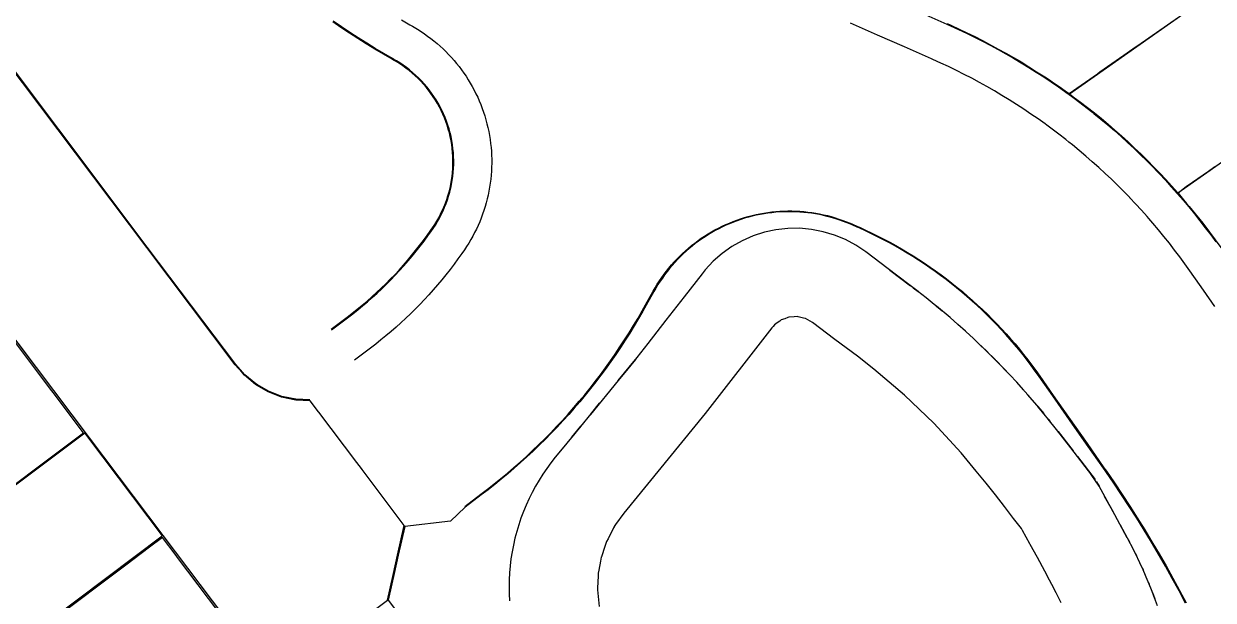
# Model space of a CAD drawing. Header units: metres. Extents: x 337936 to 338461, y 373266 to 374024.
# Drawn here: x 338285.5 to 338325.88, y 373550.92 to 373570.51 of the extents above; entities that cross this region are included whole.
import ezdxf

# ---------------------------------------------------------------- set-up
doc = ezdxf.new("R2010")
doc.units = ezdxf.units.M
doc.layers.add('3D_LINES', color=4, linetype='Continuous')

msp = doc.modelspace()

# ---------------------------------------------------------------- linework, layer by layer
at = {"layer": '3D_LINES', "linetype": 'Continuous'}
for points in [[(338321.002, 373568.121, 33.993), (338325.267, 373571.127, 34.021), (338323.995, 373572.937, 34.05), (338324.371, 373573.2, 34.05)], [(338324.673, 373564.761, 34.04), (338336.244, 373572.898, 34.05)], [(338295.216, 373557.728, 33.493), (338294.735, 373557.748, 33.483), (338294.258, 373557.847, 33.475), (338293.803, 373558.023, 33.47), (338293.43, 373558.241, 33.469), (338293.382, 373558.269, 33.468), (338293.007, 373558.581, 33.457), (338292.927, 373558.672, 33.455), (338292.7, 373558.932, 33.452), (338289.694, 373562.921, 33.389), (338286.685, 373566.914, 33.326), (338284.255, 373570.139, 33.275), (338283.071, 373571.71, 33.25), (338279.461, 373568.989, 33.363), (338278.679, 373568.4, 33.387), (338279.486, 373567.329, 33.403)], [(338316.84, 373570.518, 33.947), (338316.948, 373570.466, 33.948), (338316.994, 373570.444, 33.949), (338317.252, 373570.321, 33.951), (338317.517, 373570.195, 33.954), (338317.784, 373570.068, 33.957), (338318.049, 373569.941, 33.96), (338318.579, 373569.648, 33.965), (338318.84, 373569.504, 33.968), (338319.098, 373569.361, 33.971), (338319.221, 373569.293, 33.972), (338319.354, 373569.209, 33.974), (338319.617, 373569.042, 33.977), (338319.882, 373568.875, 33.98), (338320.156, 373568.701, 33.982), (338320.353, 373568.577, 33.984), (338320.408, 373568.538, 33.985), (338320.676, 373568.35, 33.988), (338320.901, 373568.192, 33.991), (338320.982, 373568.135, 33.992), (338321.945, 373568.809, 33.953), (338321.956, 373568.817, 33.953), (338322.032, 373568.87, 33.951), (338322.843, 373569.438, 33.919), (338323.232, 373569.71, 33.916), (338323.317, 373569.769, 33.92), (338324.692, 373570.732, 33.982)], [(338295.184, 373548.921, 33.672), (338297.845, 373550.926, 33.588), (338298.049, 373551.834, 33.563), (338298.188, 373552.454, 33.528), (338298.415, 373553.467, 33.487), (338297.153, 373555.141, 33.539), (338296.984, 373555.365, 33.547), (338296.961, 373555.396, 33.546), (338296.802, 373555.607, 33.539), (338295.521, 373557.307, 33.487), (338295.51, 373557.322, 33.487), (338295.223, 373557.702, 33.494), (338295.223, 373557.702, 33.494), (338294.732, 373557.723, 33.483), (338294.251, 373557.823, 33.475), (338293.792, 373558, 33.47), (338293.418, 373558.219, 33.469), (338293.368, 373558.249, 33.468), (338292.99, 373558.563, 33.457), (338292.909, 373558.655, 33.455), (338292.68, 373558.917, 33.452), (338289.674, 373562.906, 33.389), (338286.665, 373566.899, 33.326), (338284.235, 373570.124, 33.275)], [(338325.927, 373565.643, 34.035), (338325.711, 373565.491, 34.036), (338325.175, 373565.117, 34.038), (338324.961, 373564.966, 34.039), (338324.682, 373564.75, 34.04), (338324.868, 373564.525, 34.043), (338324.973, 373564.398, 34.044), (338325.057, 373564.296, 34.046), (338325.523, 373563.73, 34.053), (338326.163, 373562.861, 34.063)], [(338324.938, 373550.827, 34.126), (338324.715, 373551.246, 34.12), (338324.487, 373551.663, 34.114), (338324.255, 373552.078, 34.108), (338324.018, 373552.49, 34.102), (338323.776, 373552.899, 34.096), (338323.53, 373553.305, 34.09), (338323.279, 373553.708, 34.084), (338323.024, 373554.109, 34.078), (338322.764, 373554.506, 34.072), (338322.499, 373554.901, 34.066), (338322.23, 373555.294, 34.06), (338322.147, 373555.412, 34.058), (338321.574, 373556.23, 34.046), (338321.001, 373557.049, 34.034), (338320.427, 373557.869, 34.022), (338319.97, 373558.521, 34.013), (338319.835, 373558.71, 34.01), (338319.7, 373558.895, 34.006), (338319.561, 373559.077, 34.003), (338319.42, 373559.258, 34), (338319.276, 373559.436, 33.997), (338319.129, 373559.612, 33.993), (338318.979, 373559.785, 33.99), (338318.827, 373559.957, 33.987), (338318.672, 373560.126, 33.983), (338318.515, 373560.292, 33.98), (338318.355, 373560.456, 33.977), (338318.192, 373560.618, 33.974), (338318.028, 373560.777, 33.97), (338317.86, 373560.933, 33.967), (338317.69, 373561.087, 33.964), (338317.518, 373561.238, 33.961), (338317.344, 373561.387, 33.957), (338317.167, 373561.533, 33.954), (338316.988, 373561.676, 33.951), (338316.807, 373561.816, 33.947), (338316.624, 373561.954, 33.944), (338316.439, 373562.088, 33.941), (338316.251, 373562.22, 33.938), (338316.062, 373562.349, 33.934), (338315.871, 373562.475, 33.931), (338315.677, 373562.598, 33.928), (338315.482, 373562.718, 33.924), (338315.285, 373562.835, 33.921), (338315.086, 373562.949, 33.918), (338314.886, 373563.06, 33.915), (338314.684, 373563.168, 33.911), (338314.48, 373563.273, 33.908), (338314.275, 373563.374, 33.905), (338314.068, 373563.472, 33.902), (338313.857, 373563.568, 33.898), (338313.789, 373563.599, 33.897), (338313.619, 373563.673, 33.895), (338313.546, 373563.705, 33.894), (338313.419, 373563.757, 33.892), (338313.293, 373563.805, 33.89), (338313.165, 373563.849, 33.888), (338313.036, 373563.891, 33.885), (338312.906, 373563.929, 33.883), (338312.775, 373563.963, 33.88), (338312.644, 373563.995, 33.877), (338312.512, 373564.022, 33.874), (338312.379, 373564.047, 33.871), (338312.245, 373564.068, 33.868), (338312.111, 373564.085, 33.865), (338311.976, 373564.1, 33.861), (338311.841, 373564.11, 33.857), (338311.706, 373564.117, 33.854), (338311.571, 373564.121, 33.85), (338311.436, 373564.121, 33.846), (338311.301, 373564.118, 33.842), (338311.166, 373564.112, 33.837), (338311.031, 373564.101, 33.833), (338310.896, 373564.088, 33.828), (338310.762, 373564.071, 33.824), (338310.628, 373564.05, 33.819), (338310.495, 373564.026, 33.814), (338310.363, 373563.999, 33.808), (338310.231, 373563.968, 33.803), (338310.1, 373563.934, 33.798), (338309.97, 373563.897, 33.792), (338309.841, 373563.856, 33.787), (338309.713, 373563.812, 33.781), (338309.587, 373563.764, 33.775), (338309.461, 373563.714, 33.77), (338309.337, 373563.66, 33.764), (338309.215, 373563.603, 33.759), (338309.093, 373563.543, 33.754), (338308.974, 373563.479, 33.749), (338308.856, 373563.413, 33.744), (338308.74, 373563.344, 33.739), (338308.625, 373563.272, 33.735), (338308.513, 373563.196, 33.73), (338308.403, 373563.118, 33.726), (338308.294, 373563.038, 33.722), (338308.188, 373562.954, 33.718), (338308.084, 373562.868, 33.714), (338307.982, 373562.779, 33.71), (338307.882, 373562.687, 33.706), (338307.785, 373562.593, 33.703), (338307.69, 373562.497, 33.699), (338307.598, 373562.398, 33.696), (338307.508, 373562.296, 33.693), (338307.421, 373562.193, 33.69), (338307.337, 373562.087, 33.687), (338307.255, 373561.979, 33.684), (338307.177, 373561.869, 33.682), (338307.101, 373561.757, 33.679), (338307.028, 373561.644, 33.677), (338306.958, 373561.528, 33.675), (338306.888, 373561.406, 33.673), (338306.632, 373560.944, 33.666), (338306.517, 373560.739, 33.663), (338306.372, 373560.49, 33.66), (338306.224, 373560.242, 33.657), (338306.073, 373559.997, 33.653), (338305.918, 373559.753, 33.65), (338305.76, 373559.512, 33.647), (338305.598, 373559.273, 33.644), (338305.433, 373559.036, 33.64), (338305.265, 373558.802, 33.637), (338305.093, 373558.57, 33.634), (338304.918, 373558.341, 33.631), (338304.74, 373558.114, 33.628), (338304.559, 373557.889, 33.624), (338304.375, 373557.667, 33.621), (338304.187, 373557.448, 33.618), (338303.997, 373557.232, 33.615), (338303.803, 373557.018, 33.611), (338303.607, 373556.806, 33.608), (338303.407, 373556.598, 33.605), (338303.205, 373556.392, 33.602), (338303, 373556.19, 33.599), (338302.791, 373555.99, 33.595), (338302.581, 373555.793, 33.592), (338302.367, 373555.599, 33.589), (338302.151, 373555.408, 33.586), (338301.932, 373555.22, 33.582), (338301.71, 373555.036, 33.579), (338301.486, 373554.854, 33.576), (338301.259, 373554.676, 33.573), (338301.032, 373554.502, 33.57), (338300.482, 373554.088, 33.561), (338299.99, 373553.608, 33.531), (338298.43, 373553.422, 33.489), (338298.212, 373552.449, 33.528), (338298.073, 373551.828, 33.563), (338297.872, 373550.93, 33.588), (338300.834, 373547.024, 33.697)], [(338284.693, 373554.478, 33.485), (338285.897, 373555.386, 33.503), (338285.939, 373555.417, 33.505), (338287.528, 373556.615, 33.572), (338286.495, 373557.985, 33.55), (338286.456, 373558.037, 33.55), (338284.74, 373560.315, 33.514)], [(338284.714, 373560.432, 33.512), (338287.723, 373556.439, 33.575), (338290.226, 373553.117, 33.628), (338293.152, 373549.235, 33.689)], [(338287.568, 373556.603, 33.572), (338282.612, 373552.886, 33.555), (338281.37, 373554.505, 33.491)], [(338287.568, 373556.603, 33.572), (338287.703, 373556.424, 33.575), (338290.202, 373553.108, 33.627)], [(338293.101, 373549.261, 33.688), (338289.266, 373546.382, 33.587), (338286.353, 373550.217, 33.587), (338290.202, 373553.108, 33.627)], [(338297.845, 373550.926, 33.588), (338297.845, 373550.926, 33.588)]]:
    msp.add_polyline3d(points, dxfattribs=at)
at = {"layer": '3D_LINES'}
for points in [[(338315.915, 373570.898, 33.935), (338316.83, 373570.495, 33.947), (338316.955, 373570.439, 33.948), (338317.229, 373570.314, 33.951), (338317.502, 373570.185, 33.954), (338317.773, 373570.053, 33.957), (338318.042, 373569.917, 33.96), (338318.309, 373569.777, 33.963), (338318.574, 373569.633, 33.966), (338318.838, 373569.487, 33.969), (338319.099, 373569.336, 33.971), (338319.359, 373569.182, 33.974), (338319.616, 373569.025, 33.977), (338319.871, 373568.864, 33.98), (338320.124, 373568.699, 33.983), (338320.374, 373568.532, 33.986), (338320.623, 373568.361, 33.989), (338320.869, 373568.186, 33.991), (338320.987, 373568.101, 33.993), (338320.987, 373568.101, 33.993), (338321.113, 373568.008, 33.994), (338321.354, 373567.828, 33.997), (338321.593, 373567.643, 34), (338321.785, 373567.491, 34.002), (338321.785, 373567.491, 34.002), (338321.829, 373567.456, 34.003), (338322.063, 373567.265, 34.006), (338322.294, 373567.072, 34.009), (338322.522, 373566.875, 34.011), (338322.748, 373566.675, 34.014), (338322.972, 373566.472, 34.017), (338323.192, 373566.266, 34.02), (338323.41, 373566.058, 34.023), (338323.624, 373565.846, 34.026), (338323.836, 373565.631, 34.029), (338323.977, 373565.485, 34.031), (338323.977, 373565.485, 34.031), (338324.045, 373565.414, 34.031), (338324.251, 373565.194, 34.034), (338324.454, 373564.971, 34.037), (338324.655, 373564.745, 34.04), (338324.852, 373564.517, 34.043), (338325.046, 373564.286, 34.046), (338325.236, 373564.052, 34.049), (338325.424, 373563.816, 34.051), (338325.608, 373563.577, 34.054), (338325.79, 373563.336, 34.057), (338325.968, 373563.093, 34.06)], [(338295.932, 373560.127, 33.598), (338296.479, 373560.54, 33.607), (338296.651, 373560.671, 33.611), (338296.821, 373560.806, 33.614), (338296.988, 373560.943, 33.618), (338297.153, 373561.084, 33.622), (338297.316, 373561.227, 33.626), (338297.476, 373561.372, 33.63), (338297.634, 373561.521, 33.634), (338297.789, 373561.672, 33.637), (338297.942, 373561.825, 33.641), (338298.092, 373561.981, 33.645), (338298.24, 373562.14, 33.649), (338298.385, 373562.3, 33.653), (338298.527, 373562.464, 33.657), (338298.667, 373562.63, 33.66), (338298.803, 373562.798, 33.664), (338298.937, 373562.968, 33.668), (338299.068, 373563.14, 33.672), (338299.196, 373563.315, 33.676), (338299.321, 373563.492, 33.68), (338299.375, 373563.569, 33.681), (338299.45, 373563.682, 33.684), (338299.52, 373563.797, 33.687), (338299.587, 373563.915, 33.69), (338299.649, 373564.035, 33.693), (338299.708, 373564.157, 33.697), (338299.762, 373564.28, 33.7), (338299.812, 373564.406, 33.702), (338299.858, 373564.533, 33.705), (338299.899, 373564.662, 33.708), (338299.936, 373564.792, 33.711), (338299.969, 373564.923, 33.714), (338299.997, 373565.055, 33.717), (338300.021, 373565.188, 33.72), (338300.04, 373565.322, 33.723), (338300.054, 373565.456, 33.725), (338300.064, 373565.591, 33.728), (338300.07, 373565.726, 33.731), (338300.07, 373565.861, 33.734), (338300.067, 373565.996, 33.736), (338300.058, 373566.131, 33.739), (338300.045, 373566.266, 33.742), (338300.028, 373566.4, 33.744), (338300.005, 373566.533, 33.747), (338299.979, 373566.665, 33.75), (338299.948, 373566.797, 33.752), (338299.912, 373566.927, 33.754), (338299.872, 373567.056, 33.757), (338299.828, 373567.184, 33.759), (338299.779, 373567.31, 33.76), (338299.726, 373567.434, 33.762), (338299.669, 373567.557, 33.763), (338299.608, 373567.677, 33.765), (338299.542, 373567.796, 33.765), (338299.473, 373567.912, 33.766), (338299.4, 373568.025, 33.767), (338299.323, 373568.136, 33.767), (338299.242, 373568.245, 33.767), (338299.158, 373568.35, 33.767), (338299.07, 373568.453, 33.767), (338298.978, 373568.553, 33.767), (338298.884, 373568.649, 33.766), (338298.786, 373568.742, 33.766), (338298.685, 373568.832, 33.765), (338298.581, 373568.918, 33.763), (338298.474, 373569.001, 33.762), (338298.364, 373569.08, 33.761), (338298.252, 373569.155, 33.759), (338298.137, 373569.226, 33.757), (338298.054, 373569.275, 33.755), (338298.008, 373569.301, 33.755), (338297.713, 373569.471, 33.752), (338297.419, 373569.646, 33.748), (338297.128, 373569.824, 33.745), (338296.839, 373570.006, 33.741), (338296.552, 373570.192, 33.738), (338296.268, 373570.381, 33.735), (338295.986, 373570.574, 33.731)], [(338295.947, 373560.107, 33.598), (338296.494, 373560.52, 33.607), (338296.666, 373560.652, 33.611), (338296.836, 373560.787, 33.614), (338297.004, 373560.924, 33.618), (338297.169, 373561.065, 33.622), (338297.332, 373561.208, 33.626), (338297.493, 373561.354, 33.63), (338297.651, 373561.503, 33.634), (338297.807, 373561.654, 33.637), (338297.96, 373561.808, 33.641), (338298.11, 373561.964, 33.645), (338298.258, 373562.123, 33.649), (338298.404, 373562.284, 33.653), (338298.546, 373562.448, 33.657), (338298.686, 373562.614, 33.66), (338298.823, 373562.782, 33.664), (338298.957, 373562.952, 33.668), (338299.088, 373563.125, 33.672), (338299.216, 373563.3, 33.676), (338299.342, 373563.477, 33.68), (338299.396, 373563.555, 33.681), (338299.471, 373563.669, 33.684), (338299.542, 373563.785, 33.687), (338299.609, 373563.903, 33.69), (338299.672, 373564.024, 33.693), (338299.731, 373564.146, 33.697), (338299.785, 373564.271, 33.7), (338299.836, 373564.397, 33.702), (338299.882, 373564.525, 33.705), (338299.923, 373564.654, 33.708), (338299.961, 373564.785, 33.711), (338299.993, 373564.917, 33.714), (338300.022, 373565.05, 33.717), (338300.045, 373565.184, 33.72), (338300.065, 373565.319, 33.723), (338300.079, 373565.454, 33.725), (338300.089, 373565.59, 33.728), (338300.095, 373565.725, 33.731), (338300.095, 373565.861, 33.734), (338300.092, 373565.997, 33.736), (338300.083, 373566.133, 33.739), (338300.07, 373566.268, 33.742), (338300.052, 373566.403, 33.744), (338300.03, 373566.537, 33.747), (338300.003, 373566.671, 33.75), (338299.972, 373566.803, 33.752), (338299.936, 373566.934, 33.754), (338299.896, 373567.064, 33.757), (338299.851, 373567.193, 33.759), (338299.802, 373567.32, 33.76), (338299.749, 373567.445, 33.762), (338299.691, 373567.568, 33.763), (338299.63, 373567.689, 33.765), (338299.564, 373567.808, 33.765), (338299.494, 373567.925, 33.766), (338299.421, 373568.039, 33.767), (338299.343, 373568.151, 33.767), (338299.262, 373568.26, 33.767), (338299.177, 373568.366, 33.767), (338299.089, 373568.47, 33.767), (338298.997, 373568.57, 33.767), (338298.901, 373568.667, 33.766), (338298.803, 373568.76, 33.766), (338298.701, 373568.851, 33.765), (338298.596, 373568.938, 33.763), (338298.489, 373569.021, 33.762), (338298.379, 373569.1, 33.761), (338298.266, 373569.176, 33.759), (338298.15, 373569.248, 33.757), (338298.066, 373569.297, 33.755), (338298.021, 373569.322, 33.755), (338297.725, 373569.493, 33.752), (338297.432, 373569.667, 33.748), (338297.141, 373569.845, 33.745), (338296.852, 373570.027, 33.741), (338296.566, 373570.213, 33.738), (338296.282, 373570.402, 33.735), (338296, 373570.594, 33.731)], [(338298.317, 373570.639, 33.701), (338298.604, 373570.472, 33.704), (338298.698, 373570.42, 33.705), (338298.749, 373570.39, 33.706), (338298.87, 373570.318, 33.708), (338298.985, 373570.245, 33.709), (338299.098, 373570.169, 33.71), (338299.208, 373570.09, 33.712), (338299.317, 373570.009, 33.713), (338299.424, 373569.925, 33.714), (338299.528, 373569.838, 33.715), (338299.631, 373569.748, 33.715), (338299.731, 373569.656, 33.716), (338299.828, 373569.562, 33.716), (338299.923, 373569.465, 33.717), (338300.016, 373569.365, 33.717), (338300.105, 373569.263, 33.717), (338300.193, 373569.159, 33.718), (338300.277, 373569.053, 33.717), (338300.359, 373568.944, 33.717), (338300.438, 373568.833, 33.717), (338300.514, 373568.721, 33.717), (338300.587, 373568.606, 33.716), (338300.658, 373568.49, 33.716), (338300.725, 373568.372, 33.715), (338300.789, 373568.252, 33.714), (338300.85, 373568.131, 33.713), (338300.908, 373568.008, 33.712), (338300.963, 373567.883, 33.711), (338301.014, 373567.758, 33.71), (338301.062, 373567.631, 33.709), (338301.107, 373567.502, 33.707), (338301.149, 373567.373, 33.706), (338301.187, 373567.243, 33.704), (338301.222, 373567.111, 33.702), (338301.254, 373566.979, 33.7), (338301.282, 373566.846, 33.698), (338301.307, 373566.713, 33.696), (338301.328, 373566.578, 33.694), (338301.346, 373566.444, 33.692), (338301.361, 373566.308, 33.69), (338301.372, 373566.173, 33.688), (338301.379, 373566.037, 33.686), (338301.383, 373565.901, 33.684), (338301.383, 373565.766, 33.682), (338301.38, 373565.63, 33.68), (338301.374, 373565.494, 33.678), (338301.364, 373565.358, 33.676), (338301.35, 373565.223, 33.674), (338301.333, 373565.088, 33.672), (338301.313, 373564.954, 33.669), (338301.289, 373564.82, 33.667), (338301.262, 373564.687, 33.665), (338301.231, 373564.555, 33.663), (338301.197, 373564.423, 33.661), (338301.159, 373564.293, 33.659), (338301.119, 373564.163, 33.656), (338301.075, 373564.034, 33.654), (338301.027, 373563.907, 33.652), (338300.976, 373563.781, 33.65), (338300.923, 373563.656, 33.647), (338300.865, 373563.533, 33.645), (338300.805, 373563.411, 33.643), (338300.742, 373563.291, 33.641), (338300.675, 373563.172, 33.638), (338300.606, 373563.055, 33.636), (338300.534, 373562.94, 33.634), (338300.457, 373562.825, 33.631), (338300.369, 373562.699, 33.629), (338300.239, 373562.516, 33.625), (338300.106, 373562.336, 33.622), (338299.97, 373562.158, 33.618), (338299.832, 373561.982, 33.614), (338299.691, 373561.808, 33.611), (338299.547, 373561.636, 33.607), (338299.4, 373561.467, 33.604), (338299.251, 373561.3, 33.6), (338299.099, 373561.135, 33.596), (338298.945, 373560.973, 33.593), (338298.788, 373560.813, 33.589), (338298.629, 373560.656, 33.586), (338298.467, 373560.501, 33.582), (338298.303, 373560.349, 33.578), (338298.136, 373560.199, 33.575), (338297.967, 373560.052, 33.571), (338297.796, 373559.908, 33.568), (338297.623, 373559.766, 33.564), (338297.447, 373559.627, 33.56), (338297.267, 373559.489, 33.557), (338296.722, 373559.078, 33.548)], [(338325.933, 373560.9, 34.03), (338325.546, 373561.453, 34.019), (338325.409, 373561.648, 34.015), (338325.086, 373562.11, 34.008), (338324.917, 373562.347, 34.005), (338324.744, 373562.584, 34.002), (338324.567, 373562.818, 33.999), (338324.387, 373563.05, 33.996), (338324.204, 373563.28, 33.993), (338324.018, 373563.507, 33.99), (338323.829, 373563.73, 33.987), (338323.686, 373563.896, 33.985), (338323.635, 373563.954, 33.985), (338323.441, 373564.171, 33.983), (338323.243, 373564.387, 33.982), (338323.048, 373564.593, 33.981), (338323.04, 373564.602, 33.98), (338322.837, 373564.811, 33.977), (338322.629, 373565.019, 33.975), (338322.419, 373565.223, 33.972), (338322.206, 373565.425, 33.969), (338321.99, 373565.624, 33.966), (338321.772, 373565.82, 33.963), (338321.551, 373566.013, 33.96), (338321.327, 373566.202, 33.957), (338321.101, 373566.388, 33.954), (338320.98, 373566.486, 33.952), (338320.87, 373566.573, 33.95), (338320.64, 373566.752, 33.946), (338320.406, 373566.929, 33.941), (338320.23, 373567.059, 33.938), (338320.167, 373567.104, 33.937), (338319.93, 373567.273, 33.934), (338319.689, 373567.44, 33.931), (338319.445, 373567.604, 33.928), (338319.199, 373567.764, 33.925), (338318.951, 373567.921, 33.922), (338318.701, 373568.074, 33.919), (338318.449, 373568.224, 33.916), (338318.195, 373568.371, 33.913), (338317.938, 373568.513, 33.91), (338317.68, 373568.653, 33.908), (338317.42, 373568.788, 33.905), (338317.158, 373568.92, 33.902), (338316.894, 373569.049, 33.899), (338316.628, 373569.173, 33.896), (338316.363, 373569.293, 33.893), (338316.311, 373569.316, 33.892), (338315.395, 373569.72, 33.88), (338314.48, 373570.123, 33.869), (338313.565, 373570.527, 33.857)], [(338321.002, 373568.121, 33.993), (338321.127, 373568.029, 33.994), (338321.369, 373567.847, 33.997), (338321.608, 373567.663, 34), (338321.8, 373567.511, 34.002), (338321.845, 373567.475, 34.003), (338322.079, 373567.285, 34.006), (338322.31, 373567.091, 34.009), (338322.539, 373566.894, 34.011), (338322.765, 373566.694, 34.014), (338322.988, 373566.491, 34.017), (338323.209, 373566.285, 34.02), (338323.427, 373566.075, 34.023), (338323.642, 373565.864, 34.026), (338323.854, 373565.649, 34.029), (338323.995, 373565.503, 34.031), (338324.064, 373565.431, 34.031), (338324.27, 373565.211, 34.034), (338324.473, 373564.987, 34.037), (338324.673, 373564.761, 34.04)], [(338300.467, 373554.108, 33.561), (338301.017, 373554.522, 33.57), (338301.244, 373554.695, 33.573), (338301.47, 373554.874, 33.576), (338301.694, 373555.055, 33.579), (338301.916, 373555.239, 33.582), (338302.134, 373555.427, 33.586), (338302.35, 373555.618, 33.589), (338302.564, 373555.811, 33.592), (338302.774, 373556.008, 33.595), (338302.982, 373556.208, 33.599), (338303.187, 373556.41, 33.602), (338303.389, 373556.615, 33.605), (338303.588, 373556.824, 33.608), (338303.785, 373557.034, 33.611), (338303.978, 373557.248, 33.615), (338304.168, 373557.465, 33.618), (338304.356, 373557.684, 33.621), (338304.54, 373557.905, 33.624), (338304.721, 373558.129, 33.628), (338304.899, 373558.356, 33.631), (338305.073, 373558.585, 33.634), (338305.245, 373558.817, 33.637), (338305.413, 373559.051, 33.64), (338305.577, 373559.287, 33.644), (338305.739, 373559.526, 33.647), (338305.897, 373559.767, 33.65), (338306.052, 373560.01, 33.653), (338306.203, 373560.255, 33.657), (338306.351, 373560.502, 33.66), (338306.495, 373560.751, 33.663), (338306.61, 373560.956, 33.666), (338306.866, 373561.419, 33.673), (338306.936, 373561.541, 33.675), (338307.006, 373561.657, 33.677), (338307.08, 373561.771, 33.679), (338307.156, 373561.884, 33.682), (338307.235, 373561.994, 33.684), (338307.317, 373562.102, 33.687), (338307.402, 373562.209, 33.69), (338307.489, 373562.313, 33.693), (338307.58, 373562.414, 33.696), (338307.672, 373562.514, 33.699), (338307.767, 373562.611, 33.703), (338307.865, 373562.705, 33.706), (338307.965, 373562.797, 33.71), (338308.067, 373562.887, 33.714), (338308.172, 373562.973, 33.718), (338308.279, 373563.057, 33.722), (338308.388, 373563.139, 33.726), (338308.499, 373563.217, 33.73), (338308.612, 373563.293, 33.735), (338308.727, 373563.365, 33.739), (338308.843, 373563.435, 33.744), (338308.962, 373563.501, 33.749), (338309.082, 373563.565, 33.754), (338309.204, 373563.625, 33.759), (338309.327, 373563.683, 33.764), (338309.452, 373563.737, 33.77), (338309.578, 373563.788, 33.775), (338309.705, 373563.835, 33.781), (338309.833, 373563.879, 33.787), (338309.963, 373563.92, 33.792), (338310.094, 373563.958, 33.798), (338310.225, 373563.992, 33.803), (338310.357, 373564.023, 33.808), (338310.49, 373564.051, 33.814), (338310.624, 373564.075, 33.819), (338310.759, 373564.095, 33.824), (338310.893, 373564.113, 33.828), (338311.029, 373564.126, 33.833), (338311.164, 373564.137, 33.837), (338311.3, 373564.143, 33.842), (338311.436, 373564.146, 33.846), (338311.572, 373564.146, 33.85), (338311.707, 373564.142, 33.854), (338311.843, 373564.135, 33.857), (338311.979, 373564.125, 33.861), (338312.114, 373564.11, 33.865), (338312.248, 373564.093, 33.868), (338312.383, 373564.072, 33.871), (338312.516, 373564.047, 33.874), (338312.649, 373564.019, 33.877), (338312.782, 373563.988, 33.88), (338312.913, 373563.953, 33.883), (338313.043, 373563.915, 33.885), (338313.173, 373563.873, 33.888), (338313.301, 373563.828, 33.89), (338313.428, 373563.78, 33.892), (338313.556, 373563.728, 33.894), (338313.629, 373563.696, 33.895), (338313.799, 373563.622, 33.897), (338313.868, 373563.591, 33.898), (338314.078, 373563.495, 33.902), (338314.285, 373563.397, 33.905), (338314.491, 373563.295, 33.908), (338314.695, 373563.19, 33.911), (338314.898, 373563.082, 33.915), (338315.099, 373562.971, 33.918), (338315.298, 373562.857, 33.921), (338315.495, 373562.74, 33.924), (338315.691, 373562.619, 33.928), (338315.884, 373562.496, 33.931), (338316.076, 373562.37, 33.934), (338316.266, 373562.241, 33.938), (338316.453, 373562.109, 33.941), (338316.639, 373561.974, 33.944), (338316.822, 373561.836, 33.947), (338317.004, 373561.696, 33.951), (338317.183, 373561.552, 33.954), (338317.36, 373561.406, 33.957), (338317.535, 373561.257, 33.961), (338317.707, 373561.106, 33.964), (338317.877, 373560.952, 33.967), (338318.045, 373560.795, 33.97), (338318.21, 373560.636, 33.974), (338318.373, 373560.474, 33.977), (338318.533, 373560.309, 33.98), (338318.691, 373560.143, 33.983), (338318.846, 373559.973, 33.987), (338318.998, 373559.802, 33.99), (338319.148, 373559.628, 33.993), (338319.295, 373559.452, 33.997), (338319.439, 373559.273, 34), (338319.581, 373559.093, 34.003), (338319.72, 373558.91, 34.006), (338319.856, 373558.725, 34.01), (338319.99, 373558.536, 34.013), (338320.447, 373557.883, 34.022), (338321.021, 373557.064, 34.034), (338321.595, 373556.245, 34.046), (338322.168, 373555.426, 34.058), (338322.25, 373555.308, 34.06), (338322.52, 373554.915, 34.066), (338322.785, 373554.52, 34.072), (338323.045, 373554.122, 34.078), (338323.3, 373553.722, 34.084), (338323.551, 373553.318, 34.09), (338323.798, 373552.911, 34.096), (338324.04, 373552.502, 34.102), (338324.277, 373552.09, 34.108), (338324.509, 373551.676, 34.114), (338324.737, 373551.258, 34.12), (338324.96, 373550.839, 34.126)], [(338314.842, 373562.181, 34), (338314.08, 373562.755, 34), (338313.747, 373562.981, 34), (338313.392, 373563.173, 34), (338313.02, 373563.327, 34), (338312.634, 373563.443, 34), (338312.239, 373563.52, 34), (338311.838, 373563.557, 34), (338311.435, 373563.553, 34), (338311.034, 373563.508, 34), (338310.641, 373563.423, 34), (338310.257, 373563.299, 34), (338309.888, 373563.136, 34), (338309.538, 373562.938, 34), (338309.209, 373562.705, 34), (338308.906, 373562.44, 34), (338308.63, 373562.146, 34), (338308.525, 373562.016, 34), (338307.912, 373561.226, 34), (338307.299, 373560.436, 34), (338306.686, 373559.646, 34), (338306.06, 373558.854, 34), (338306.004, 373558.784, 34), (338305.679, 373558.389, 34), (338306.264, 373559.102, 33.999), (338305.679, 373558.389, 34), (338304.737, 373557.237, 34), (338305.046, 373557.615, 34), (338304.103, 373556.463, 34), (338304.413, 373556.841, 34), (338303.779, 373556.067, 34), (338303.544, 373555.779, 34), (338303.397, 373555.592, 34), (338303.255, 373555.4, 34), (338303.121, 373555.203, 34), (338302.993, 373555.002, 34), (338302.872, 373554.797, 34), (338302.758, 373554.587, 34), (338302.652, 373554.374, 34), (338302.553, 373554.157, 34), (338302.461, 373553.937, 34), (338302.377, 373553.714, 34), (338302.301, 373553.488, 34), (338302.232, 373553.259, 34), (338302.172, 373553.029, 34), (338302.119, 373552.796, 34), (338302.074, 373552.562, 34), (338302.037, 373552.326, 34), (338302.009, 373552.09, 34), (338301.989, 373551.852, 34), (338301.976, 373551.614, 34), (338301.972, 373551.376, 34), (338301.976, 373551.137, 34), (338301.988, 373550.899, 34)], [(338323.985, 373550.727, 33.932), (338323.817, 373551.184, 33.955), (338323.896, 373550.976, 33.945), (338323.802, 373551.223, 33.957), (338323.681, 373551.525, 33.97), (338323.704, 373551.468, 33.968), (338323.603, 373551.712, 33.977), (338323.47, 373552.013, 33.987), (338323.497, 373551.954, 33.985), (338323.387, 373552.194, 33.992), (338323.236, 373552.507, 34), (338323.273, 373552.433, 33.999), (338323.155, 373552.669, 34.001), (338322.989, 373552.984, 34.002), (338323.033, 373552.903, 34.002), (338322.717, 373553.485, 34.003), (338322.957, 373553.044, 34.002), (338322.453, 373553.969, 34.004), (338322.19, 373554.451, 34.006), (338322.478, 373553.922, 34.004), (338322, 373554.8, 34.007), (338321.915, 373554.942, 34.006), (338322, 373554.801, 34.007), (338321.626, 373555.337, 34.005), (338321.571, 373555.409, 34.004), (338321.271, 373555.8, 34.003), (338321.864, 373555.025, 34.007), (338320.928, 373556.245, 34.002), (338320.609, 373556.655, 34.001), (338321.122, 373555.995, 34.003), (338320.56, 373556.719, 34.001), (338320.275, 373557.078, 34), (338320.343, 373556.994, 34.001), (338320.083, 373557.314, 34), (338319.925, 373557.504, 33.996), (338320.123, 373557.267, 34), (338319.899, 373557.536, 33.995), (338319.575, 373557.912, 33.985), (338319.671, 373557.803, 33.988), (338319.407, 373558.103, 33.979), (338319.44, 373558.066, 33.981), (338319.205, 373558.327, 33.972), (338318.739, 373558.825, 33.951), (338318.52, 373559.049, 33.939), (338318.968, 373558.584, 33.962), (338318.506, 373559.064, 33.939), (338318.726, 373558.838, 33.95), (338318.332, 373559.238, 33.932), (338318.481, 373559.089, 33.938), (338318.159, 373559.409, 33.932), (338317.983, 373559.58, 33.938), (338318.233, 373559.336, 33.932), (338317.982, 373559.581, 33.938), (338317.728, 373559.821, 33.951), (338317.239, 373560.266, 33.972), (338317.47, 373560.059, 33.963), (338317.209, 373560.293, 33.973), (338316.945, 373560.524, 33.981), (338316.483, 373560.912, 33.992), (338316.678, 373560.751, 33.988), (338316.408, 373560.974, 33.993), (338316.136, 373561.194, 33.997), (338315.693, 373561.538, 34), (338315.86, 373561.41, 33.999), (338314.895, 373562.141, 34), (338315.604, 373561.606, 34), (338314.842, 373562.181, 34)], [(338313.035, 373559.785, 33), (338312.273, 373560.36, 33), (338312.114, 373560.448, 33), (338312.034, 373560.493, 33), (338312.028, 373560.496, 33), (338311.967, 373560.509, 33), (338311.791, 373560.549, 33), (338311.754, 373560.557, 33), (338311.649, 373560.55, 33), (338311.482, 373560.539, 33), (338311.474, 373560.539, 33), (338311.433, 373560.524, 33), (338311.331, 373560.487, 33), (338311.21, 373560.443, 33), (338311.16, 373560.406, 33), (338311.077, 373560.345, 33), (338310.985, 373560.278, 33), (338310.984, 373560.276, 33), (338310.94, 373560.227, 33), (338310.895, 373560.177, 33), (338308.634, 373557.263, 33), (338305.866, 373553.88, 33), (338305.592, 373553.491, 33), (338305.544, 373553.423, 33), (338305.542, 373553.42, 33), (338305.521, 373553.38, 33), (338305.334, 373553.012, 33), (338305.286, 373552.92, 33), (338305.228, 373552.751, 33), (338305.107, 373552.395, 33), (338305.104, 373552.388, 33), (338305.077, 373552.248, 33), (338305.019, 373551.939, 33), (338305.001, 373551.844, 33), (338304.999, 373551.836, 33), (338304.995, 373551.753, 33), (338304.976, 373551.33, 33), (338304.975, 373551.314, 33), (338304.973, 373551.274, 33), (338305.028, 373550.715, 33)], [(338320.712, 373550.83, 33), (338320.54, 373551.176, 33), (338320.396, 373551.462, 33.007), (338320.323, 373551.609, 33.011), (338320.158, 373551.911, 33.015), (338319.908, 373552.369, 33.024), (338319.663, 373552.82, 33.034), (338319.653, 373552.836, 33.035), (338319.404, 373553.294, 33.048), (338319.365, 373553.365, 33.05), (338319.102, 373553.704, 33.039), (338318.791, 373554.106, 33.028), (338318.485, 373554.499, 33.019), (338318.17, 373554.904, 33.011), (338317.834, 373555.311, 33), (338317.32, 373555.935, 33), (338316.389, 373556.938, 33), (338315.402, 373557.885, 33), (338314.361, 373558.772, 33), (338313.797, 373559.211, 33), (338313.035, 373559.785, 33)]]:
    msp.add_polyline3d(points, dxfattribs=at)
at = {"layer": '3D_LINES', "linetype": 'Continuous'}
msp.add_polyline3d([(338290.208, 373553.059, 33.629), (338289.767, 373552.727, 33.631), (338288.961, 373552.119, 33.635), (338286.414, 373550.2, 33.587), (338289.273, 373546.407, 33.587), (338291.64, 373548.191, 33.632), (338291.846, 373548.346, 33.636), (338293.066, 373549.265, 33.688), (338292.51, 373550.004, 33.676), (338292.473, 373550.052, 33.676), (338290.724, 373552.373, 33.639), (338290.674, 373552.44, 33.639), (338290.208, 373553.059, 33.629)], close=True, dxfattribs=at)

doc.saveas('drawing.dxf')
